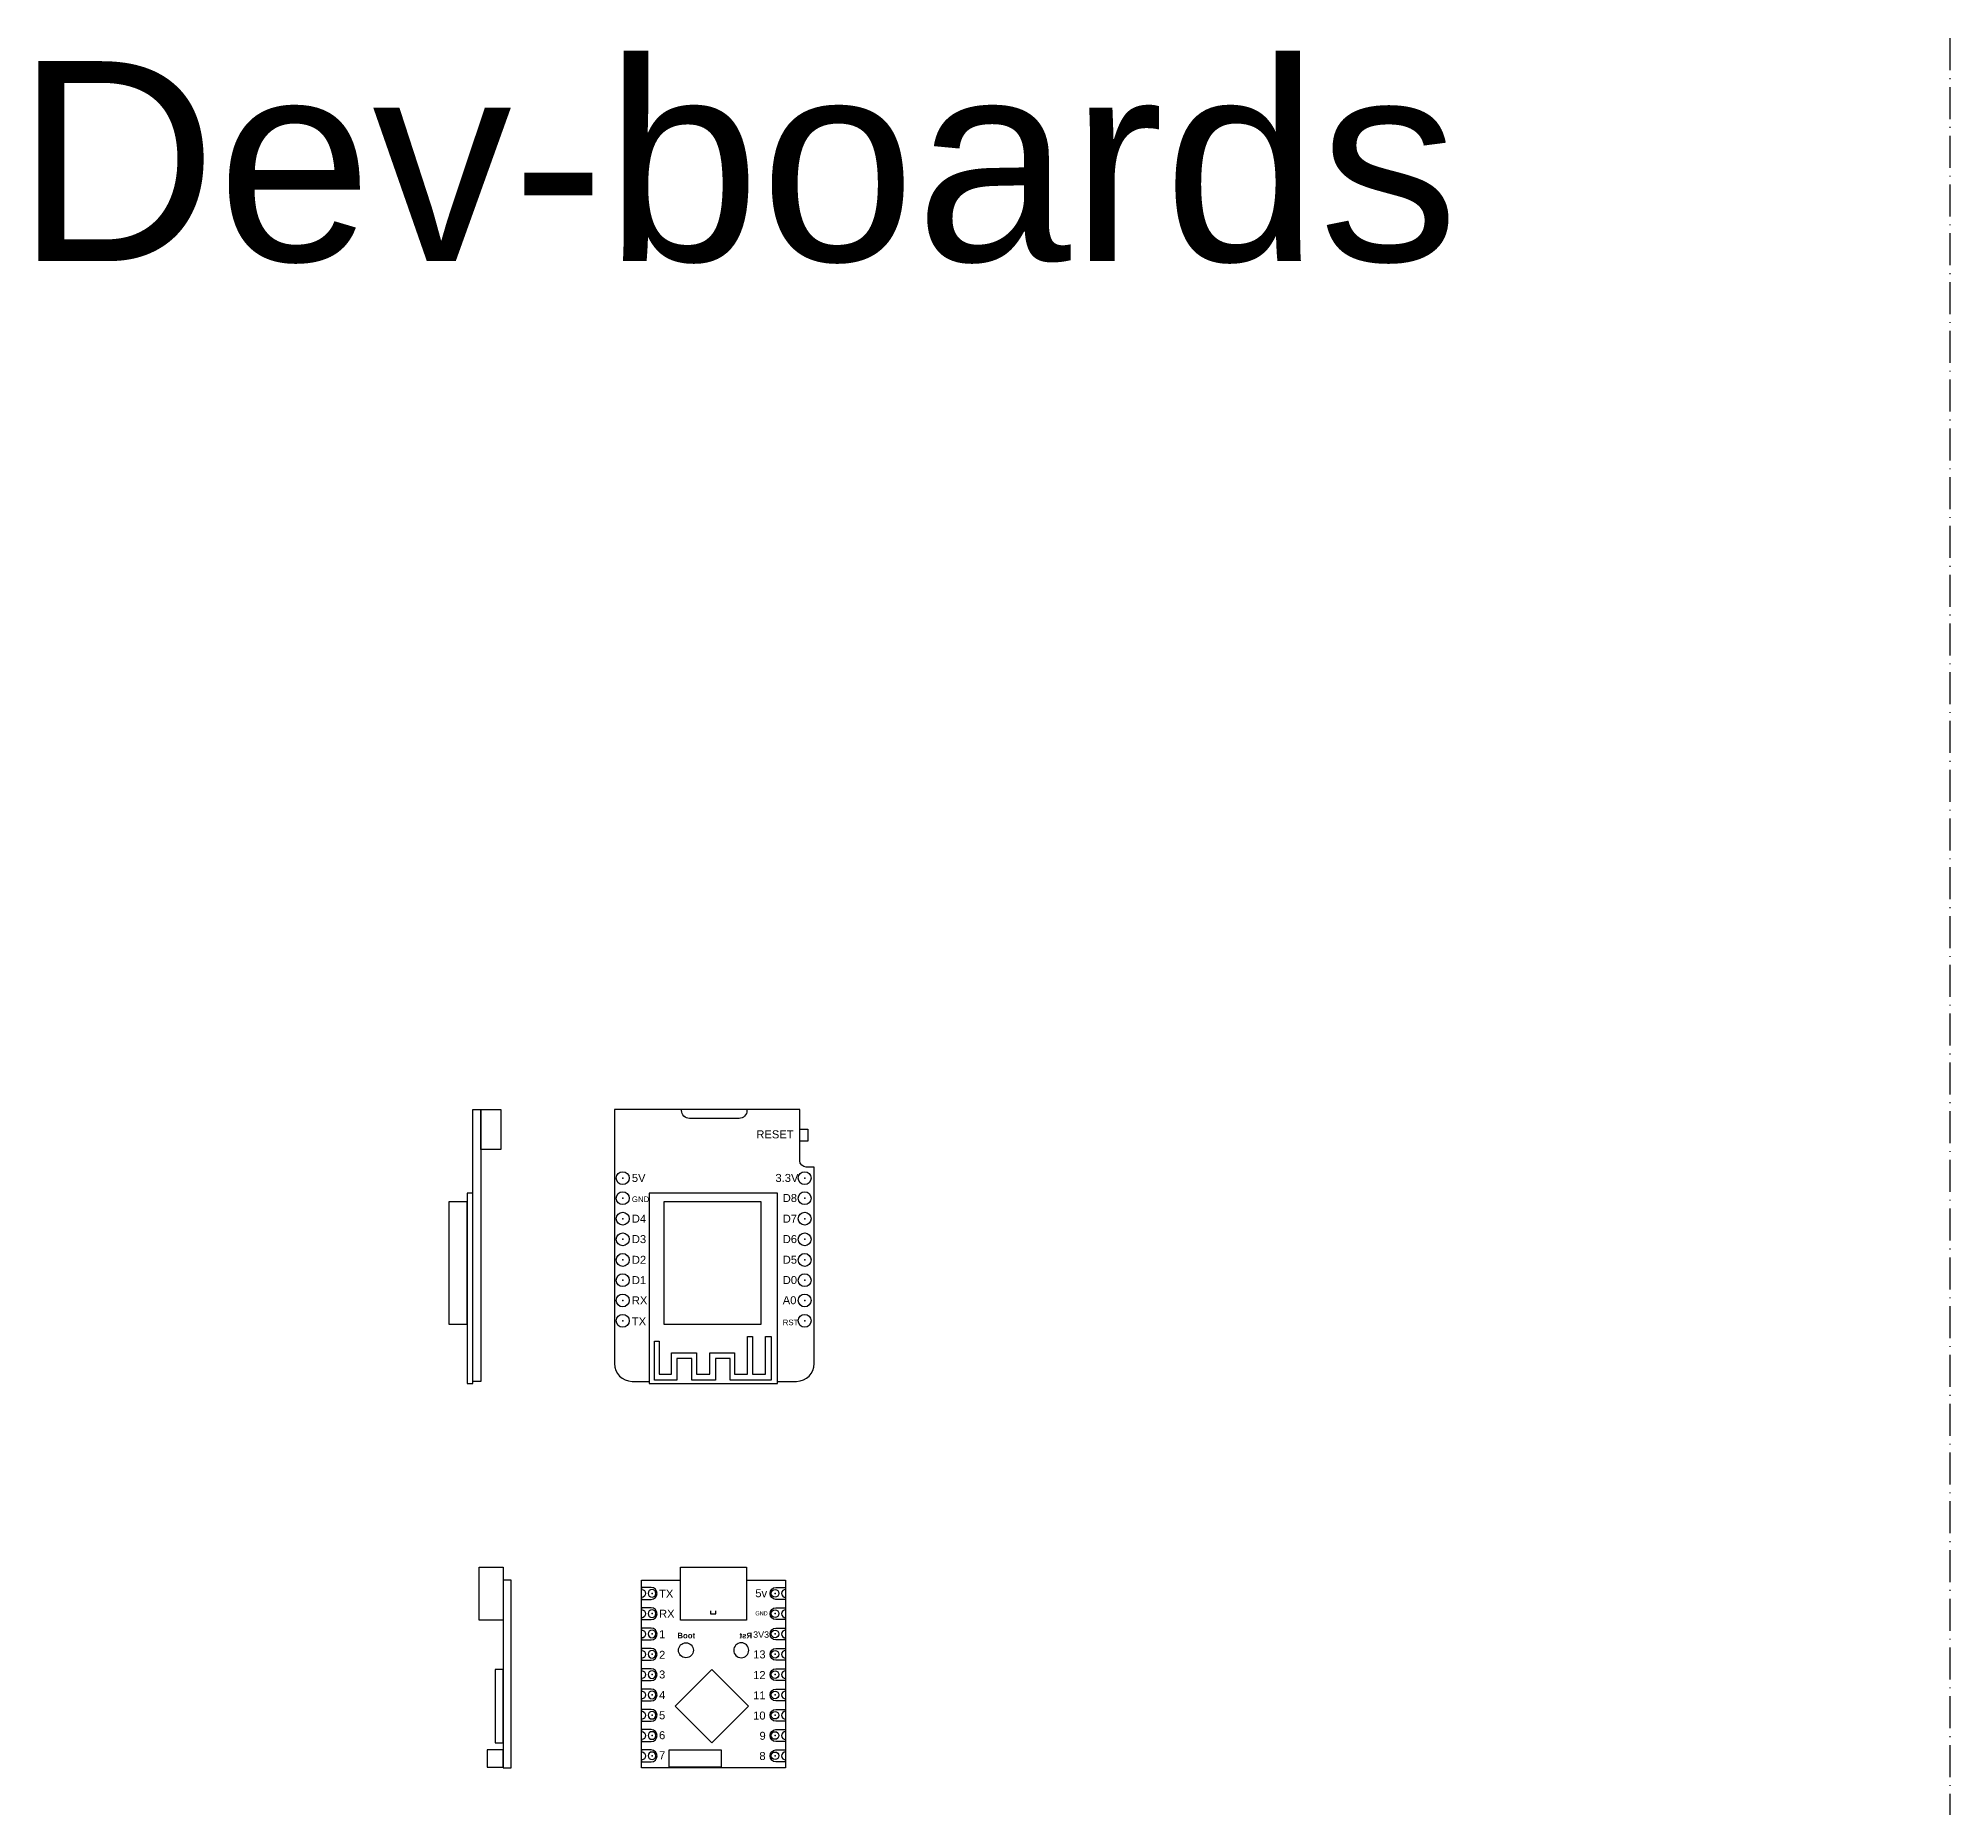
# Model space of a CAD drawing. Header units: millimetres. Extents: x -1110 to 1117, y -1011 to -125.
# Drawn here: x -76.6 to 162.5, y -346.7 to -125.4 of the extents above; entities that cross this region are included whole.
import ezdxf

# ---------------------------------------------------------------- set-up
doc = ezdxf.new("R2010")
doc.units = ezdxf.units.MM
doc.header["$MEASUREMENT"] = 0
doc.linetypes.add('DashDot', pattern=[6, 4, -1, 0, -1])
for name, color, linetype, true_color in [('Default', 7, 'Continuous', 0xffffff), ('Dev-boards$ESP32 S3 super mini', 18, 'Continuous', 0x000000), ('Dev-boards$ESP32 S3 super mini$txt', 7, 'Continuous', 0xffffff), ('Dev-boards$Wemos D1 mini', 18, 'Continuous', 0x000000), ('Dev-boards$Wemos D1 mini$txt', 7, 'Continuous', 0xffffff)]:
    doc.layers.add(name, color=color, linetype=linetype, true_color=true_color)
doc.styles.add('ArialMT', font='')
doc.styles.get('ArialMT').set_extended_font_data('Arial')

msp = doc.modelspace()

# ---------------------------------------------------------------- linework, layer by layer
at = {"layer": 'Default', "linetype": 'DashDot'}
msp.add_lwpolyline([(162.5, -125.4), (162.5, -1010.77)], dxfattribs=at)
at = {"layer": 'Dev-boards$ESP32 S3 super mini'}
for points in [[(-18.44, -323.28), (-21.44, -323.28), (-21.44, -316.63), (-18.44, -316.63)], [(12.01, -316.63), (12.01, -323.28), (3.76, -323.28), (3.76, -316.63)], [(-18.44, -341.74), (-17.44, -341.74), (-17.44, -318.29), (-18.44, -318.29)], [(-18.44, -329.43), (-19.44, -329.43), (-19.44, -338.62), (-18.44, -338.62)], [(7.67, -338.62), (12.27, -334.03), (7.67, -329.43), (3.07, -334.03)], [(-18.44, -339.5), (-20.44, -339.5), (-20.44, -341.66), (-18.44, -341.66)], [(2.33, -339.5), (8.85, -339.5), (8.85, -341.66), (2.33, -341.66)]]:
    msp.add_lwpolyline(points, close=True, dxfattribs=at)
for points in [[(12.01, -318.29), (16.89, -318.29), (16.89, -341.74), (-1.11, -341.74), (-1.11, -318.29), (3.76, -318.29)], [(0.09, -319.19), (-1.11, -319.19), (-1.11, -319.43)], [(15.69, -319.19), (16.89, -319.19), (16.89, -319.43)], [(-1.11, -320.42), (-1.11, -320.67), (0.09, -320.67)], [(0.09, -321.73), (-1.11, -321.73), (-1.11, -321.97)], [(7.51, -322.1), (7.51, -322.47), (8.18, -322.47), (8.18, -322.1)], [(16.89, -320.42), (16.89, -320.67), (15.69, -320.67)], [(15.69, -321.73), (16.89, -321.73), (16.89, -321.97)], [(-1.11, -322.96), (-1.11, -323.21), (0.09, -323.21)], [(0.09, -324.27), (-1.11, -324.27), (-1.11, -324.51)], [(16.89, -322.96), (16.89, -323.21), (15.69, -323.21)], [(15.69, -324.27), (16.89, -324.27), (16.89, -324.51)], [(-1.11, -325.5), (-1.11, -325.75), (0.09, -325.75)], [(0.09, -326.81), (-1.11, -326.81), (-1.11, -327.05)], [(16.89, -325.5), (16.89, -325.75), (15.69, -325.75)], [(15.69, -326.81), (16.89, -326.81), (16.89, -327.05)], [(-1.11, -328.04), (-1.11, -328.29), (0.09, -328.29)], [(0.09, -329.35), (-1.11, -329.35), (-1.11, -329.59)], [(16.89, -328.04), (16.89, -328.29), (15.69, -328.29)], [(15.69, -329.35), (16.89, -329.35), (16.89, -329.59)], [(-1.11, -330.58), (-1.11, -330.83), (0.09, -330.83)], [(0.09, -331.89), (-1.11, -331.89), (-1.11, -332.13)], [(16.89, -330.58), (16.89, -330.83), (15.69, -330.83)], [(15.69, -331.89), (16.89, -331.89), (16.89, -332.13)], [(-1.11, -333.12), (-1.11, -333.37), (0.09, -333.37)], [(0.09, -334.43), (-1.11, -334.43), (-1.11, -334.67)], [(16.89, -333.12), (16.89, -333.37), (15.69, -333.37)], [(15.69, -334.43), (16.89, -334.43), (16.89, -334.67)], [(-1.11, -335.66), (-1.11, -335.91), (0.09, -335.91)], [(0.09, -336.97), (-1.11, -336.97), (-1.11, -337.21)], [(16.89, -335.66), (16.89, -335.91), (15.69, -335.91)], [(15.69, -336.97), (16.89, -336.97), (16.89, -337.21)], [(-1.11, -338.2), (-1.11, -338.45), (0.09, -338.45)], [(16.89, -338.2), (16.89, -338.45), (15.69, -338.45)], [(0.09, -339.51), (-1.11, -339.51), (-1.11, -339.75)], [(-1.11, -340.74), (-1.11, -340.99), (0.09, -340.99)], [(15.69, -339.51), (16.89, -339.51), (16.89, -339.75)], [(16.89, -340.74), (16.89, -340.99), (15.69, -340.99)]]:
    msp.add_lwpolyline(points, dxfattribs=at)
at = {"layer": 'Dev-boards$ESP32 S3 super mini', "extrusion": (0, 0, -1)}
for centre, radius in [((-0.19, -319.92), 0.476), ((-0.19, -322.46), 0.476), ((-0.19, -325), 0.476), ((-0.19, -327.54), 0.476), ((-11.35, -327.04), 0.938), ((-0.19, -330.08), 0.476), ((-0.19, -332.62), 0.476), ((-0.19, -335.16), 0.476), ((-0.19, -337.7), 0.476), ((-0.19, -340.24), 0.476)]:
    msp.add_circle(centre, radius, dxfattribs=at)
at = {"layer": 'Dev-boards$ESP32 S3 super mini'}
for centre, radius in [((15.58, -319.92), 0.476), ((15.58, -322.46), 0.476), ((15.58, -325), 0.476), ((4.43, -327.04), 0.938), ((15.58, -327.54), 0.476), ((15.58, -330.08), 0.476), ((15.58, -332.62), 0.476), ((15.58, -335.16), 0.476), ((15.58, -337.7), 0.476), ((15.58, -340.24), 0.476)]:
    msp.add_circle(centre, radius, dxfattribs=at)
at = {"layer": 'Dev-boards$ESP32 S3 super mini', "extrusion": (0, 0, -1)}
for centre, radius, start, end in [((1.11, -319.93), 0.493, 90, 270), ((-15.69, -319.93), 0.74, 270, 90), ((1.11, -322.47), 0.493, 90, 270), ((-15.69, -322.47), 0.74, 270, 90), ((1.11, -325.01), 0.493, 90, 270), ((-15.69, -325.01), 0.74, 270, 90), ((1.11, -327.55), 0.493, 90, 270), ((-15.69, -327.55), 0.74, 270, 90), ((1.11, -330.09), 0.493, 90, 270), ((-15.69, -330.09), 0.74, 270, 90), ((1.11, -332.63), 0.493, 90, 270), ((-15.69, -332.63), 0.74, 270, 90), ((1.11, -335.17), 0.493, 90, 270), ((-15.69, -335.17), 0.74, 270, 90), ((-15.69, -337.71), 0.74, 270, 90), ((1.11, -337.71), 0.493, 90, 270), ((1.11, -340.25), 0.493, 90, 270), ((-15.69, -340.25), 0.74, 270, 90)]:
    msp.add_arc(centre, radius, start, end, dxfattribs=at)
at = {"layer": 'Dev-boards$ESP32 S3 super mini'}
for centre, radius, start, end in [((0.09, -319.93), 0.74, 270, 90), ((16.89, -319.93), 0.493, 90, 270), ((0.09, -322.47), 0.74, 270, 90), ((16.89, -322.47), 0.493, 90, 270), ((0.09, -325.01), 0.74, 270, 90), ((16.89, -325.01), 0.493, 90, 270), ((0.09, -327.55), 0.74, 270, 90), ((16.89, -327.55), 0.493, 90, 270), ((0.09, -330.09), 0.74, 270, 90), ((16.89, -330.09), 0.493, 90, 270), ((0.09, -332.63), 0.74, 270, 90), ((16.89, -332.63), 0.493, 90, 270), ((0.09, -335.17), 0.74, 270, 90), ((16.89, -335.17), 0.493, 90, 270), ((0.09, -337.71), 0.74, 270, 90), ((16.89, -337.71), 0.493, 90, 270), ((0.09, -340.25), 0.74, 270, 90), ((16.89, -340.25), 0.493, 90, 270)]:
    msp.add_arc(centre, radius, start, end, dxfattribs=at)
for p in [(0.19, -319.92), (15.58, -319.92), (0.19, -322.46), (15.58, -322.46), (0.19, -325), (15.58, -325), (0.19, -327.54), (15.58, -327.54), (0.19, -330.08), (15.58, -330.08), (0.19, -332.62), (15.58, -332.62), (0.19, -335.16), (15.58, -335.16), (0.19, -337.7), (15.58, -337.7), (0.19, -340.24), (15.58, -340.24)]:
    msp.add_point(p, dxfattribs=at)
at = {"layer": 'Dev-boards$Wemos D1 mini'}
for points in [[(-21.23, -259.4), (-21.23, -293.4), (-22.23, -293.4), (-22.23, -259.4)], [(-18.73, -259.4), (-18.73, -264.4), (-21.23, -264.4), (-21.23, -259.4)], [(18.67, -261.85), (19.67, -261.85), (19.67, -263.35), (18.67, -263.35)], [(-22.23, -269.85), (-22.93, -269.85), (-22.93, -293.68), (-22.23, -293.68)], [(15.9, -293.68), (15.9, -269.85), (-0.18, -269.85), (-0.18, -293.68)], [(-22.93, -270.96), (-25.23, -270.96), (-25.23, -286.23), (-22.93, -286.23)], [(13.83, -286.23), (13.83, -270.96), (1.67, -270.96), (1.67, -286.23)], [(3.3, -293.25), (0.52, -293.25), (0.52, -288.36), (1.09, -288.36), (1.09, -292.52), (2.64, -292.52), (2.64, -289.85), (5.75, -289.85), (5.75, -292.52), (7.41, -292.52), (7.41, -289.85), (10.52, -289.85), (10.52, -292.52), (12.15, -292.52), (12.15, -287.78), (12.74, -287.78), (12.74, -292.52), (14.37, -292.52), (14.37, -287.78), (15.08, -287.78), (15.08, -293.25), (9.96, -293.25), (9.96, -290.54), (8.11, -290.54), (8.11, -293.25), (5.15, -293.25), (5.15, -290.54), (3.3, -290.54)]]:
    msp.add_lwpolyline(points, close=True, dxfattribs=at)
for points in [[(18.67, -265.8), (18.67, -259.4), (-4.51, -259.4), (-4.51, -291.18)], [(3.89, -259.52), (3.89, -259.4)], [(11.07, -260.52), (4.89, -260.52)], [(12.07, -259.4), (12.07, -259.52)], [(20.49, -291.18), (20.49, -266.6), (19.48, -266.6)], [(-2.29, -293.4), (-0.18, -293.4)], [(15.9, -293.4), (18.27, -293.4)]]:
    msp.add_lwpolyline(points, dxfattribs=at)
for centre in [(-3.47, -267.98), (19.29, -267.98), (-3.47, -270.49), (19.29, -270.49), (-3.47, -273.06), (19.29, -273.06), (-3.47, -275.63), (19.29, -275.63), (-3.47, -278.21), (19.29, -278.21), (-3.47, -280.75), (19.29, -280.75), (-3.47, -283.28), (19.29, -283.28), (-3.47, -285.83), (19.29, -285.83)]:
    msp.add_circle(centre, 0.805, dxfattribs=at)
at = {"layer": 'Dev-boards$Wemos D1 mini', "extrusion": (0, 0, -1)}
for centre, radius, start, end in [((-4.89, -259.52), 1, 270, 0), ((-11.07, -259.52), 1, 180, 270), ((-19.48, -265.8), 0.805, 270, 0)]:
    msp.add_arc(centre, radius, start, end, dxfattribs=at)
at = {"layer": 'Dev-boards$Wemos D1 mini'}
for centre, start, end in [((-2.29, -291.18), 180, 270), ((18.27, -291.18), 270, 0)]:
    msp.add_arc(centre, 2.22, start, end, dxfattribs=at)
for p in [(-3.47, -267.98), (19.29, -267.98), (-3.47, -270.49), (19.29, -270.49), (-3.47, -273.06), (19.29, -273.06), (-3.47, -275.63), (19.29, -275.63), (-3.47, -278.21), (19.29, -278.21), (-3.47, -280.75), (19.29, -280.75), (-3.47, -283.28), (19.29, -283.28), (-3.47, -285.83), (19.29, -285.83)]:
    msp.add_point(p, dxfattribs=at)

# ---------------------------------------------------------------- texts
at = {"layer": 'Default', "insert": (-79.44, -153.62), "char_height": 25, "width": 406.5217, "attachment_point": 7, "style": 'ArialMT'}
msp.add_mtext('Dev-boards', dxfattribs=at)
at = {"layer": 'Dev-boards$ESP32 S3 super mini$txt', "style": 'ArialMT'}
for s, insert, char_height, width, attachment_point in [('TX', (1.07, -320.46), 1, 5.5435, 7), ('5v', (13.11, -320.42), 1, 4.9022, 7), ('RX', (1.07, -322.97), 1, 5.8587, 7), ('GND', (13.11, -322.68), 0.5, 4.0217, 7), ('1', (1.07, -325.53), 1, 3.0435, 7), ('{\\fArial|b1;Boot}', (3.36, -325.56), 0.7, 5.813, 7), ('3V3', (12.84, -325.49), 0.8, 5.4609, 7), ('2', (1.07, -328.11), 1, 3.4022, 7), ('13', (12.84, -328.07), 1, 4.9674, 7), ('3', (1.07, -330.58), 1, 3.4239, 7), ('12', (12.84, -330.64), 1, 4.9457, 7), ('4', (1.07, -333.14), 1, 3.413, 7), ('11', (12.84, -333.18), 1, 4.587, 7), ('5', (1.07, -335.68), 1, 3.4457, 7), ('10', (12.84, -335.72), 1, 4.9674, 7), ('6', (1.07, -338.18), 1, 3.4239, 7), ('9', (14.41, -338.25), 1, 3.4348, 9), ('7', (1.07, -340.67), 1, 3.4239, 7), ('8', (13.62, -340.78), 1, 3.4348, 7)]:
    msp.add_mtext(s, dxfattribs=dict(at, insert=insert, char_height=char_height, width=width, attachment_point=attachment_point))
at = {"layer": 'Dev-boards$ESP32 S3 super mini$txt', "extrusion": (0, 0, -1), "insert": (12.71, -325.56), "char_height": 0.7, "width": 4.5196, "attachment_point": 7, "text_direction": (-1, 0, 0), "style": 'ArialMT'}
msp.add_mtext('{\\fArial|b1;Rst}', dxfattribs=at)
at = {"layer": 'Dev-boards$Wemos D1 mini$txt', "attachment_point": 7, "style": 'ArialMT'}
for s, insert, char_height, width in [('RESET', (13.24, -263.02), 1, 11.2391), ('5V', (-2.33, -268.47), 1, 5.3804), ('3.3V', (15.63, -268.47), 1, 7.6957), ('D8', (16.54, -270.98), 1, 5.4457), ('GND', (-2.33, -270.98), 0.7, 5.6304), ('D4', (-2.33, -273.55), 1, 5.4239), ('D7', (16.54, -273.55), 1, 5.4348), ('D3', (-2.33, -276.12), 1, 5.4348), ('D6', (16.54, -276.12), 1, 5.4348), ('D2', (-2.33, -278.7), 1, 5.413), ('D5', (16.54, -278.7), 1, 5.4565), ('D1', (-2.33, -281.24), 1, 5.0543), ('D0', (16.54, -281.24), 1, 5.4348), ('RX', (-2.33, -283.77), 1, 5.8587), ('A0', (16.54, -283.77), 1, 5.2935), ('TX', (-2.33, -286.39), 1, 5.5435), ('RST', (16.54, -286.39), 0.7, 5.2652)]:
    msp.add_mtext(s, dxfattribs=dict(at, insert=insert, char_height=char_height, width=width))

doc.saveas('drawing.dxf')
